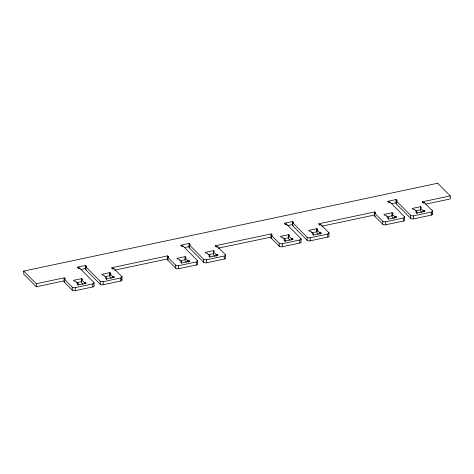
<?xml version="1.0" encoding="UTF-8"?>
<svg xmlns="http://www.w3.org/2000/svg" width="474" height="474" viewBox="0 0 474 474"><rect width="100%" height="100%" fill="white"/><g stroke="black" fill="none" stroke-linecap="round" stroke-linejoin="round"><path stroke-width="0.71" d="M64.257 280.851L36.314 286.782L23.741 274.12L23.7 271.087L437.686 183.237L450.259 195.898L450.3 198.926L425.848 204.116M77.452 267.727L77.44 267.164L85.723 265.404L86.647 266.898M180.944 245.769L180.938 245.2L189.215 243.44L190.145 244.934M284.441 223.805L284.436 223.236L292.713 221.477L293.643 222.97M387.939 201.841L387.928 201.272L396.211 199.513L397.135 201.012M77.44 267.164L78.364 268.088L79.395 267.869L93.965 282.54L94.006 285.567A2.263 1.025 -0.8 0 1 92.857 286.93L75.259 290.669A2.263 1.025 -0.8 0 1 72.267 290.177L64.144 281.994L64.103 278.967L65.134 278.748L65.145 279.316M168.643 257.352L167.713 255.859L111.823 267.715L112.747 268.645L113.778 268.426L121.907 276.609L121.948 279.636A2.263 1.025 -0.8 0 1 120.799 281.005L103.202 284.738A2.263 1.025 -0.8 0 1 100.215 284.252L85.646 269.582L85.604 266.548L86.641 266.329M180.938 245.2L181.856 246.124L182.893 245.905L197.457 260.576L197.498 263.603A2.263 1.025 -0.8 0 1 196.349 264.972L178.757 268.705A2.263 1.025 -0.8 0 1 175.765 268.219L167.642 260.03L167.6 257.003L168.631 256.784M272.135 235.388L271.211 233.895L215.32 245.751L216.239 246.681L217.276 246.462L225.405 254.645L225.446 257.672A2.263 1.025 -0.8 0 1 224.297 259.041L206.7 262.774A2.263 1.025 -0.8 0 1 203.707 262.288L189.144 247.618L189.102 244.59L190.139 244.365M284.436 223.236L285.354 224.161L286.391 223.941L300.954 238.612L300.996 241.639A2.263 1.025 -0.8 0 1 299.846 243.008L282.255 246.741A2.263 1.025 -0.8 0 1 279.263 246.255L271.134 238.067L271.092 235.039L272.129 234.82M375.633 213.424L374.703 211.931L318.818 223.787L319.737 224.717L320.774 224.498L328.897 232.681L328.938 235.708A2.263 1.025 -0.8 0 1 327.789 237.077L310.197 240.81A2.263 1.025 -0.8 0 1 307.205 240.324L292.642 225.654L292.6 222.626L293.631 222.407M387.928 201.272L388.852 202.197L389.883 201.977L404.452 216.648L404.494 219.675A2.263 1.025 -0.8 0 1 403.344 221.044L385.747 224.777A2.263 1.025 -0.8 0 1 382.761 224.291L374.632 216.108L374.59 213.075L375.627 212.856M450.259 195.898L422.316 201.829L423.235 202.754L424.271 202.534L432.395 210.717L432.436 213.744A2.263 1.025 -0.8 0 1 431.287 215.113L413.695 218.846A2.263 1.025 -0.8 0 1 410.703 218.36L396.14 203.69L396.092 200.662L397.129 200.443M80.936 269.457L85.764 268.432L86.049 268.722M184.427 247.499L189.375 246.587M287.238 225.677L292.754 224.51M391.423 203.571L396.483 202.777M85.646 269.582L86.298 269.445M189.144 247.618L189.79 247.481M292.642 225.654L293.288 225.517M396.14 203.69L396.785 203.553M23.7 271.087L36.273 283.748L64.215 277.817L65.134 278.748M114.732 270.139L167.755 258.887L168.045 259.177M218.23 248.175L271.365 237.041M321.728 226.211L374.75 214.959M64.144 281.994L64.79 281.858M167.642 260.03L168.288 259.894M271.134 238.067L271.786 237.93M374.632 216.108L375.278 215.966M83.003 284.163L81.623 282.771L81.581 279.743L82.618 279.524L81.694 278.599L73.417 280.353L74.335 281.278L75.372 281.058L78.133 283.843L78.151 285.052M111.289 278.161L109.915 276.769L109.867 273.741L110.904 273.522L109.986 272.591L101.703 274.351L102.627 275.276L103.658 275.056L106.419 277.835L106.443 279.654M186.501 262.199L185.121 260.813L185.079 257.779L186.11 257.56L185.192 256.635L176.915 258.389L177.833 259.319L178.87 259.1L181.625 261.879L181.643 263.088M214.787 256.197L213.407 254.805L213.365 251.777L214.402 251.558L213.484 250.627L205.201 252.387L206.119 253.312L207.156 253.092L209.917 255.871L209.935 257.086M289.993 240.235L288.619 238.849L288.571 235.815L289.608 235.596L288.69 234.671L280.407 236.425L281.331 237.356L282.362 237.136L285.123 239.915L285.147 241.734M318.285 234.233L316.905 232.841L316.863 229.813L317.9 229.594L316.976 228.669L308.698 230.423L309.617 231.353L310.654 231.128L313.415 233.913L313.427 235.122M393.491 218.271L392.111 216.885L392.069 213.851L393.106 213.632L392.188 212.708L383.904 214.461L384.823 215.392L385.86 215.172L388.621 217.951L388.639 219.16M421.783 212.269L420.402 210.883L420.361 207.849L421.392 207.63L420.474 206.705L412.196 208.459L413.115 209.389L414.152 209.17L416.907 211.949L416.936 213.762M76.219 282.8L81.735 281.627L81.694 278.599M105.198 276.65L110.027 275.625L109.986 272.591M179.717 260.836L185.233 259.663M208.003 254.834L213.525 253.661L213.484 250.627M283.902 238.724L288.731 237.699L288.69 234.671M311.501 232.87L317.017 231.697L316.976 228.669M386.707 216.908L392.229 215.735L392.188 212.708M415.686 210.758L420.515 209.733L420.474 206.705M78.133 283.843L77.096 284.062L78.014 284.987L86.298 283.227L85.373 282.303L84.342 282.522L81.581 279.743M106.419 277.835L105.382 278.054L106.306 278.985L114.584 277.225L113.665 276.301L112.628 276.52L109.867 273.741M181.625 261.879L180.594 262.098L181.512 263.023L189.79 261.269L188.871 260.339L187.834 260.558L185.079 257.779M209.917 255.871L208.88 256.09L209.798 257.021L218.081 255.261L217.163 254.337L216.126 254.556L213.365 251.777M285.123 239.915L284.086 240.134L285.01 241.059L293.288 239.305L292.369 238.375L291.332 238.594L288.571 235.815M313.415 233.913L312.378 234.132L313.296 235.057L321.579 233.297L320.655 232.373L319.624 232.592L316.863 229.813M388.621 217.951L387.584 218.17L388.502 219.095L396.785 217.341L395.867 216.411L394.83 216.63L392.069 213.851M416.907 211.949L415.876 212.168L416.794 213.093L425.071 211.339L424.153 210.409L423.116 210.628L420.361 207.849M64.103 278.967L72.226 287.149A2.263 1.025 -0.8 0 0 75.218 287.635L92.809 283.902A2.263 1.025 -0.8 0 0 93.965 282.54M85.604 266.548L100.174 281.218A2.263 1.025 -0.8 0 0 103.16 281.704L120.757 277.971A2.263 1.025 -0.8 0 0 121.907 276.609M167.6 257.003L175.724 265.185A2.263 1.025 -0.8 0 0 178.716 265.671L196.307 261.938A2.263 1.025 -0.8 0 0 197.457 260.576M189.102 244.59L203.666 259.254A2.263 1.025 -0.8 0 0 206.658 259.74L224.255 256.007A2.263 1.025 -0.8 0 0 225.405 254.645M271.092 235.039L279.222 243.221A2.263 1.025 -0.8 0 0 282.208 243.707L299.805 239.974A2.263 1.025 -0.8 0 0 300.954 238.612M292.6 222.626L307.164 237.29A2.263 1.025 -0.8 0 0 310.156 237.782L327.747 234.043A2.263 1.025 -0.8 0 0 328.897 232.681M374.59 213.075L382.714 221.257A2.263 1.025 -0.8 0 0 385.706 221.749L403.303 218.01A2.263 1.025 -0.8 0 0 404.452 216.648M396.092 200.662L410.662 215.332A2.263 1.025 -0.8 0 0 413.648 215.818L431.245 212.085A2.263 1.025 -0.8 0 0 432.395 210.717M431.927 213.235L432.436 213.744M121.439 279.127L121.948 279.636M437.686 183.237L437.692 183.805M431.245 212.085L431.287 215.113M424.271 202.534L424.277 203.103M424.153 210.409L424.171 211.623M423.235 202.754L423.241 203.322M423.116 210.628L423.134 211.842M422.316 201.829L422.322 202.392M413.648 215.818L413.695 218.846M410.662 215.332L410.703 218.36M403.303 218.01L403.344 221.044M396.211 199.513L396.252 202.546M395.867 216.411L395.879 217.625M394.83 216.63L394.848 217.844M389.883 201.977L389.895 202.546M388.852 202.197L388.858 202.765M385.706 221.749L385.747 224.777M382.714 221.257L382.761 224.291M374.703 211.931L374.721 213.069M327.747 234.043L327.789 237.077M320.774 224.498L320.779 225.067M320.655 232.373L320.685 234.192M319.737 224.717L319.743 225.286M319.624 232.592L319.642 233.806M318.818 223.787L318.824 224.356M310.156 237.782L310.197 240.81M307.164 237.29L307.205 240.324M299.805 239.974L299.846 243.008M292.713 221.477L292.736 222.993M292.369 238.375L292.387 239.589M291.332 238.594L291.35 239.808M286.391 223.941L286.397 224.51M285.354 224.161L285.36 224.729M282.208 243.707L282.255 246.741M279.222 243.221L279.263 246.255M271.211 233.895L271.252 236.923M224.255 256.007L224.297 259.041M217.276 246.462L217.282 247.031M217.163 254.337L217.175 255.545M216.239 246.681L216.251 247.25M216.126 254.556L216.15 256.375M215.32 245.751L215.326 246.32M206.658 259.74L206.7 262.774M203.666 259.254L203.707 262.288M196.307 261.938L196.349 264.972M189.215 243.44L189.262 246.474M188.871 260.339L188.895 262.158M187.834 260.558L187.852 261.772M185.192 256.635L185.21 257.844M182.893 245.905L182.899 246.474M181.856 246.124L181.868 246.693M178.716 265.671L178.757 268.705M175.724 265.185L175.765 268.219M167.713 255.859L167.755 258.887M120.757 277.971L120.799 281.005M113.778 268.426L113.79 268.989M113.665 276.301L113.683 277.509M112.747 268.645L112.753 269.208M112.628 276.52L112.646 277.728M111.823 267.715L111.834 268.284M103.16 281.704L103.202 284.738M100.174 281.218L100.215 284.252M92.809 283.902L92.857 286.93M85.723 265.404L85.764 268.432M85.373 282.303L85.391 283.517M84.342 282.522L84.36 283.736M79.395 267.869L79.407 268.438M78.364 268.088L78.37 268.657M75.218 287.635L75.259 290.669M72.226 287.149L72.267 290.177M64.215 277.817L64.233 278.955M36.273 283.748L36.314 286.782"/></g></svg>
